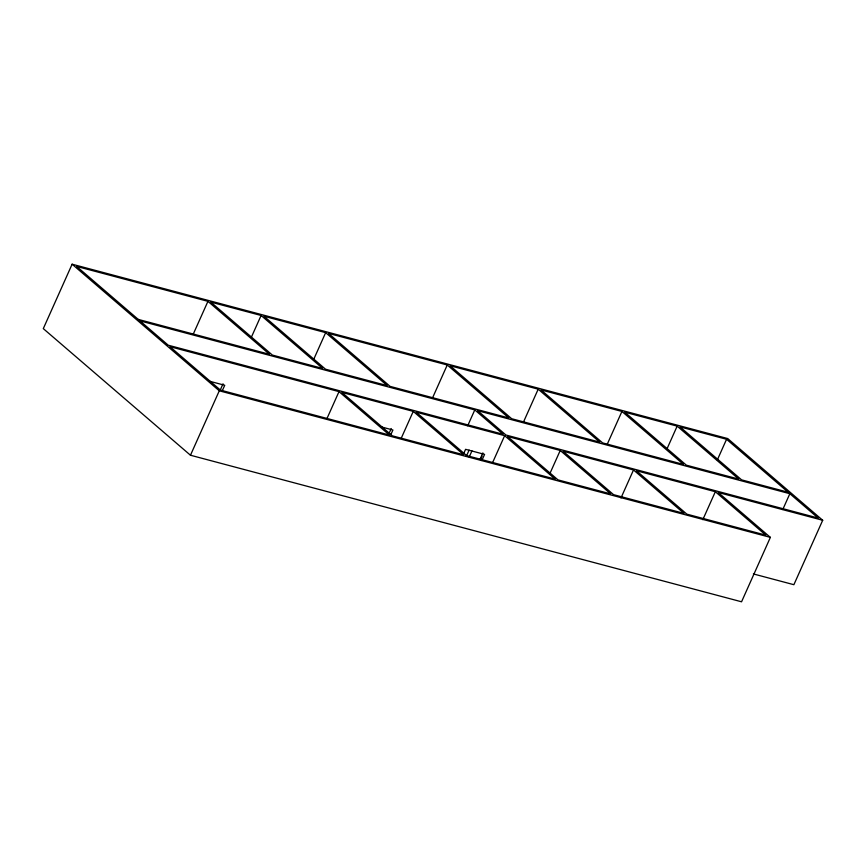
<?xml version="1.0" encoding="UTF-8"?>
<svg xmlns="http://www.w3.org/2000/svg" width="866" height="866" viewBox="0 0 866 866"><rect width="100%" height="100%" fill="white"/><g stroke="black" fill="none" stroke-linecap="round" stroke-linejoin="round"><path stroke-width="1.3" d="M822.7 520.271L727.721 438.564L72.116 264.206L43.3 328.625L190.466 455.235L741.556 601.794L770.372 537.375L718.185 492.473L822.7 520.271L793.884 584.702L753.377 573.931M193.248 334.157L207.937 301.336L76.663 266.425L168.253 345.209L503.081 434.256L474.785 409.91L139.946 320.864M190.466 455.235L219.282 390.804L72.116 264.206M220.289 389.949L223.038 383.811M221.988 391.41L224.738 385.273L209.529 381.224M251.313 337.35L261.099 315.473L210.784 302.093L272.368 355.071L322.682 368.451L261.099 315.473M313.698 359.39L325.659 332.641L263.946 316.231L325.529 369.208L387.243 385.619L325.659 332.641M327.045 418.375L339.007 391.627L169.953 346.671L220.44 390.101L389.494 435.068L339.007 391.627M389.029 433.455L391.226 428.54M390.728 434.916L392.926 430.001L381.527 426.97M401.294 438.12L413.255 411.382L341.853 392.385L392.341 435.825L463.743 454.812L413.255 411.382M432.578 397.808L447.257 364.987L328.517 333.399L390.101 386.377L508.84 417.964L447.257 364.987M467.716 425.715L474.785 409.91M463.938 453.005L465.583 449.324L484.581 454.379L481.842 460.517M466.373 456.209L469.123 450.082M469.231 456.967L471.97 450.84M480.143 459.056L482.882 452.918M480.446 459.814L482.091 456.133M492.689 462.422L504.651 435.685L416.102 412.14L466.59 455.57L555.138 479.115L504.651 435.685M523.508 421.991L538.197 389.17L450.103 365.744L511.698 418.722L599.781 442.147L538.197 389.17M549.899 473.561L560.226 450.472L507.498 436.442L557.985 479.883L610.725 493.901L560.226 450.472M607.239 444.258L621.929 411.437L541.044 389.927L602.628 442.905L683.512 464.414L621.929 411.437M620.998 497.918L633.511 469.957L563.084 451.229L613.572 494.659L683.999 513.386L633.511 469.957M666.831 449.227L677.158 426.126L624.776 412.194L686.359 465.172L738.741 479.104L677.158 426.126M717.329 459.933L726.563 439.268L680.016 426.884L741.599 479.861L788.147 492.245M702.824 519.676L715.338 491.715L636.358 470.714L686.846 514.144L765.825 535.156L715.338 491.715M782.777 509.511L789.846 493.707L477.631 410.668L505.928 435.013L818.154 518.052L726.563 439.268M138.246 319.402L269.521 354.313L207.937 301.336M219.282 390.804L770.372 537.375"/></g></svg>
